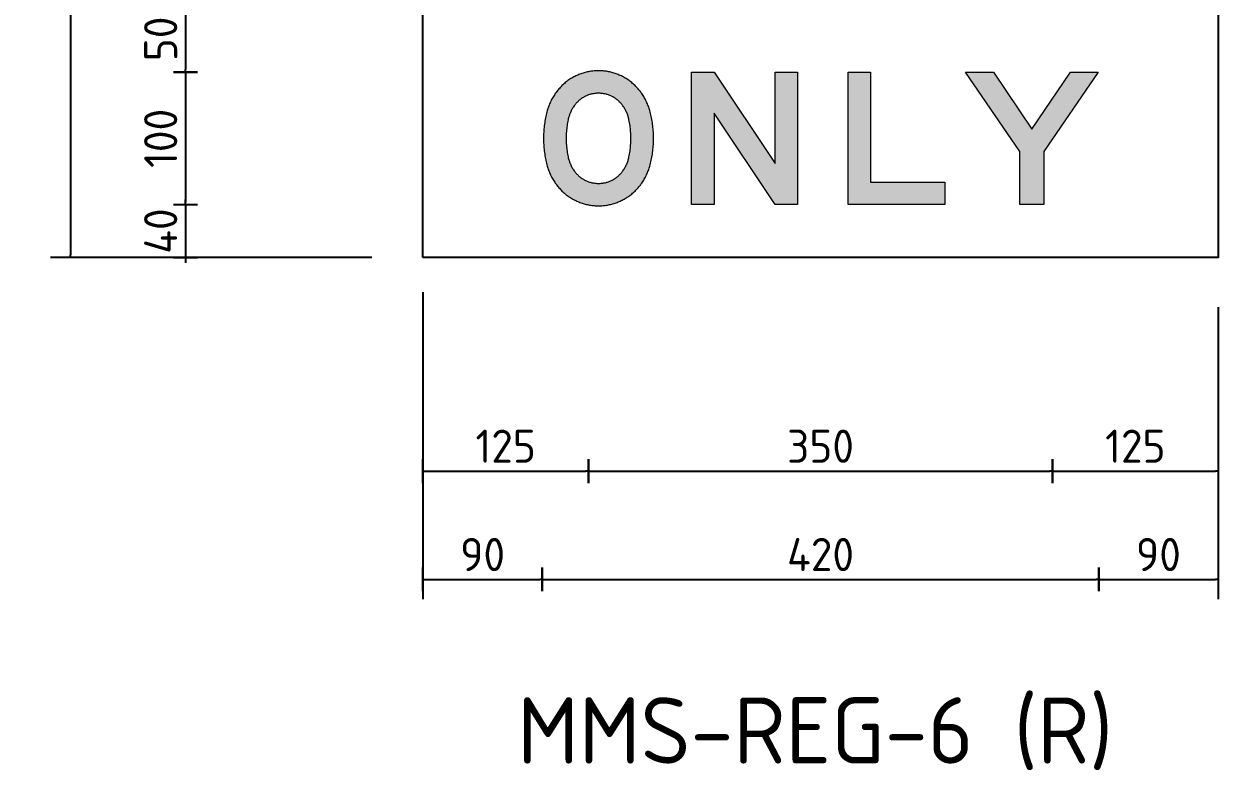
# Model space of a CAD drawing. Extents: x 0 to 420, y 0 to 297.
# Drawn here: x 204.7 to 294.8, y 155.5 to 211.7 of the extents above; entities that cross this region are included whole.
import ezdxf

# ---------------------------------------------------------------- set-up
doc = ezdxf.new("R2010")
doc.units = 0
doc.header["$LTSCALE"] = 0.3
doc.header["$MEASUREMENT"] = 0
doc.header["$PDMODE"] = 3
doc.layers.get('0').update_dxf_attribs({"linetype": 'CONTINUOUS'})
doc.layers.get('DEFPOINTS').update_dxf_attribs({"linetype": 'CONTINUOUS'})
for name, color, linetype in [('L25', 1, 'CONTINUOUS'), ('L50', 7, 'CONTINUOUS'), ('T25', 1, 'CONTINUOUS')]:
    doc.layers.add(name, color=color, linetype=linetype)
doc.styles.add('iso', font='iso3098b.shx')
doc.dimstyles.new('SIGNSDIM', dxfattribs={"dimtxt": 2.5, "dimasz": 0.2, "dimexe": 1.5, "dimexo": 2, "dimtad": 1, "dimdec": 4, "dimlfac": 10, "dimrnd": 1, "dimdsep": 46, "dimtxsty": 'iso', "dimblk": 'SGNDIM', "dimcen": 2.5, "dimse2": 1, "dimadec": 0, "dimazin": 0, "dimtfac": 1, "dimtdec": 4, "dimtix": 1, "dimtmove": 0, "dimatfit": 3, "dimldrblk": 'SGNDIM', "dimfxl": 1, "dimtolj": 1, "dimtzin": 0, "dimarcsym": 0})

# ---------------------------------------------------------------- blocks, each defined once
blk = doc.blocks.new('SGNDIM')
for p, q in [((0, 0), (-1, 0)), ((0, 4.5), (0, -4.5))]:
    blk.add_line(p, q)
blk = doc.blocks.new('*D36')
at = {"layer": 'DEFPOINTS', "color": 0}
for p in [(232.938632017595, 254.1262811572662), (208.201497156631, 194.1262811572662), (232.938632017595, 194.1262811572662)]:
    blk.add_point(p, dxfattribs=at)
at = {"layer": 'T25', "color": 0, "lineweight": -2}
for p, q in [((230.938632017595, 254.1262811572662), (206.701497156631, 254.1262811572662)), ((208.201497156631, 253.9262811572663), (208.201497156631, 194.3262811572662)), ((230.938632017595, 194.1262811572662), (206.701497156631, 194.1262811572662))]:
    blk.add_line(p, q, dxfattribs=at)
at = {"layer": 'T25', "color": 0, "lineweight": -2, "xscale": 0.2, "yscale": 0.2, "zscale": 0.2}
for p, rotation in [((208.201497156631, 254.1262811572662), 90), ((208.201497156631, 194.1262811572662), 270)]:
    blk.add_blockref('SGNDIM', p, dxfattribs=dict(at, rotation=rotation))
at = {"layer": 'T25', "color": 0, "insert": (206.3264971566309, 224.1262811572663), "char_height": 2.5, "attachment_point": 5, "rotation": 90, "style": 'iso'}
blk.add_mtext('\\A1;600', dxfattribs=at)
blk = doc.blocks.new('*D37')
at = {"layer": 'DEFPOINTS', "color": 0}
for p in [(247.2838099107649, 201.4625686127101), (234.7939171321673, 193.5039175464923), (247.2838099107649, 178.0223832293132)]:
    blk.add_point(p, dxfattribs=at)
at = {"layer": 'T25', "color": 0, "lineweight": -2}
for p, q in [((234.7939171321673, 191.5039175464923), (234.7939171321673, 176.5223832293132)), ((234.9939171321673, 178.0223832293132), (247.0838099107649, 178.0223832293132))]:
    blk.add_line(p, q, dxfattribs=at)
at = {"layer": 'T25', "color": 0, "lineweight": -2, "xscale": 0.2, "yscale": 0.2, "zscale": 0.2, "rotation": 180}
blk.add_blockref('SGNDIM', (234.7939171321673, 178.0223832293132), dxfattribs=at)
at = {"layer": 'T25', "color": 0, "lineweight": -2, "xscale": 0.2, "yscale": 0.2, "zscale": 0.2}
blk.add_blockref('SGNDIM', (247.2838099107649, 178.0223832293132), dxfattribs=at)
at = {"layer": 'T25', "color": 0, "insert": (241.0388635214661, 179.8973832293132), "char_height": 2.5, "attachment_point": 5, "style": 'iso'}
blk.add_mtext('\\A1;125', dxfattribs=at)
blk = doc.blocks.new('*D38')
at = {"layer": 'DEFPOINTS', "color": 0}
for p in [(282.3040243535698, 201.3815366358817), (294.7939171321674, 192.3924640361748), (294.7939171321674, 178.0223832293132)]:
    blk.add_point(p, dxfattribs=at)
at = {"layer": 'T25', "color": 0, "lineweight": -2}
for p, q in [((294.7939171321674, 190.3924640361748), (294.7939171321674, 176.5223832293132)), ((282.5040243535698, 178.0223832293132), (294.5939171321674, 178.0223832293132))]:
    blk.add_line(p, q, dxfattribs=at)
at = {"layer": 'T25', "color": 0, "lineweight": -2, "xscale": 0.2, "yscale": 0.2, "zscale": 0.2, "rotation": 180}
blk.add_blockref('SGNDIM', (282.3040243535698, 178.0223832293132), dxfattribs=at)
at = {"layer": 'T25', "color": 0, "lineweight": -2, "xscale": 0.2, "yscale": 0.2, "zscale": 0.2}
blk.add_blockref('SGNDIM', (294.7939171321674, 178.0223832293132), dxfattribs=at)
at = {"layer": 'T25', "color": 0, "insert": (288.5489707428686, 179.8973832293132), "char_height": 2.5, "attachment_point": 5, "style": 'iso'}
blk.add_mtext('\\A1;125', dxfattribs=at)
blk = doc.blocks.new('*D40')
at = {"layer": 'DEFPOINTS', "color": 0}
for p in [(224.0470574853849, 198.1119456134147), (216.882941177409, 194.1262811572662), (224.0470574853849, 194.1262811572662)]:
    blk.add_point(p, dxfattribs=at)
at = {"layer": 'T25', "color": 0, "lineweight": -2}
for p, q in [((216.882941177409, 198.3119456134147), (216.882941177409, 198.5119456134147)), ((216.882941177409, 198.1119456134147), (216.882941177409, 194.1262811572662)), ((222.0470574853849, 194.1262811572662), (215.382941177409, 194.1262811572662)), ((216.882941177409, 193.9262811572663), (216.882941177409, 193.7262811572662))]:
    blk.add_line(p, q, dxfattribs=at)
at = {"layer": 'T25', "color": 0, "lineweight": -2, "xscale": 0.2, "yscale": 0.2, "zscale": 0.2}
for p, rotation in [((216.882941177409, 198.1119456134147), 270), ((216.882941177409, 194.1262811572662), 90)]:
    blk.add_blockref('SGNDIM', p, dxfattribs=dict(at, rotation=rotation))
at = {"layer": 'T25', "color": 0, "insert": (215.007941177409, 196.1191133853405), "char_height": 2.5, "attachment_point": 5, "rotation": 90, "style": 'iso'}
blk.add_mtext('\\A1;40', dxfattribs=at)
blk = doc.blocks.new('*D42')
at = {"layer": 'DEFPOINTS', "color": 0}
for p in [(243.8037668409028, 195.8884151177892), (234.7939171321673, 182.0843361841211), (243.8037668409028, 169.8535556895479)]:
    blk.add_point(p, dxfattribs=at)
at = {"layer": 'T25', "color": 0, "lineweight": -2}
for p, q in [((234.7939171321673, 180.0843361841211), (234.7939171321673, 168.3535556895479)), ((234.9939171321673, 169.8535556895479), (243.6037668409028, 169.8535556895479))]:
    blk.add_line(p, q, dxfattribs=at)
at = {"layer": 'T25', "color": 0, "lineweight": -2, "xscale": 0.2, "yscale": 0.2, "zscale": 0.2, "rotation": 180}
blk.add_blockref('SGNDIM', (234.7939171321673, 169.8535556895479), dxfattribs=at)
at = {"layer": 'T25', "color": 0, "lineweight": -2, "xscale": 0.2, "yscale": 0.2, "zscale": 0.2}
blk.add_blockref('SGNDIM', (243.8037668409028, 169.8535556895479), dxfattribs=at)
at = {"layer": 'T25', "color": 0, "insert": (239.2988419865351, 171.7285556895479), "char_height": 2.5, "attachment_point": 5, "style": 'iso'}
blk.add_mtext('\\A1;90', dxfattribs=at)
blk = doc.blocks.new('*D43')
at = {"layer": 'DEFPOINTS', "color": 0}
for p in [(285.7840674234319, 196.0676725002574), (294.7939171321673, 185.6769033525966), (294.7939171321673, 169.8535556895479)]:
    blk.add_point(p, dxfattribs=at)
at = {"layer": 'T25', "color": 0, "lineweight": -2}
for p, q in [((294.7939171321673, 183.6769033525966), (294.7939171321673, 168.3535556895479)), ((285.9840674234319, 169.8535556895479), (294.5939171321673, 169.8535556895479))]:
    blk.add_line(p, q, dxfattribs=at)
at = {"layer": 'T25', "color": 0, "lineweight": -2, "xscale": 0.2, "yscale": 0.2, "zscale": 0.2, "rotation": 180}
blk.add_blockref('SGNDIM', (285.7840674234319, 169.8535556895479), dxfattribs=at)
at = {"layer": 'T25', "color": 0, "lineweight": -2, "xscale": 0.2, "yscale": 0.2, "zscale": 0.2}
blk.add_blockref('SGNDIM', (294.7939171321673, 169.8535556895479), dxfattribs=at)
at = {"layer": 'T25', "color": 0, "insert": (290.2889922777996, 171.7285556895479), "char_height": 2.5, "attachment_point": 5, "style": 'iso'}
blk.add_mtext('\\A1;90', dxfattribs=at)
blk = doc.blocks.new('*D45')
at = {"layer": 'DEFPOINTS', "color": 0}
for p in [(247.2838099107649, 179.6593249019581), (282.3040243535697, 179.6593249019581), (282.3040243535697, 178.0223832293132)]:
    blk.add_point(p, dxfattribs=at)
at = {"layer": 'T25', "color": 0, "lineweight": -2}
blk.add_line((247.4838099107649, 178.0223832293132), (282.1040243535697, 178.0223832293132), dxfattribs=at)
at = {"layer": 'T25', "color": 0, "lineweight": -2, "xscale": 0.2, "yscale": 0.2, "zscale": 0.2, "rotation": 180}
blk.add_blockref('SGNDIM', (247.2838099107649, 178.0223832293132), dxfattribs=at)
at = {"layer": 'T25', "color": 0, "lineweight": -2, "xscale": 0.2, "yscale": 0.2, "zscale": 0.2}
blk.add_blockref('SGNDIM', (282.3040243535697, 178.0223832293132), dxfattribs=at)
at = {"layer": 'T25', "color": 0, "insert": (264.7939171321673, 179.8973832293132), "char_height": 2.5, "attachment_point": 5, "style": 'iso'}
blk.add_mtext('\\A1;350', dxfattribs=at)
blk = doc.blocks.new('*D46')
at = {"layer": 'DEFPOINTS', "color": 0}
for p in [(243.8037668409028, 173.6000476085834), (285.7840674234319, 173.6000476085834), (285.7840674234319, 169.8535556895479)]:
    blk.add_point(p, dxfattribs=at)
at = {"layer": 'T25', "color": 0, "lineweight": -2}
blk.add_line((244.0037668409028, 169.8535556895479), (285.5840674234319, 169.8535556895479), dxfattribs=at)
at = {"layer": 'T25', "color": 0, "lineweight": -2, "xscale": 0.2, "yscale": 0.2, "zscale": 0.2, "rotation": 180}
blk.add_blockref('SGNDIM', (243.8037668409028, 169.8535556895479), dxfattribs=at)
at = {"layer": 'T25', "color": 0, "lineweight": -2, "xscale": 0.2, "yscale": 0.2, "zscale": 0.2}
blk.add_blockref('SGNDIM', (285.7840674234319, 169.8535556895479), dxfattribs=at)
at = {"layer": 'T25', "color": 0, "insert": (264.7939171321673, 171.7285556895479), "char_height": 2.5, "attachment_point": 5, "style": 'iso'}
blk.add_mtext('\\A1;420', dxfattribs=at)
blk = doc.blocks.new('*D34')
at = {"layer": 'DEFPOINTS', "color": 0}
for p in [(226.8338087067315, 208.1122725626684), (216.882941177409, 198.1119456134147), (226.8338087067315, 198.1119456134147)]:
    blk.add_point(p, dxfattribs=at)
at = {"layer": 'T25', "color": 0, "lineweight": -2}
blk.add_line((216.882941177409, 207.9122725626684), (216.882941177409, 198.3119456134147), dxfattribs=at)
at = {"layer": 'T25', "color": 0, "lineweight": -2, "xscale": 0.2, "yscale": 0.2, "zscale": 0.2}
for p, rotation in [((216.882941177409, 208.1122725626684), 90), ((216.882941177409, 198.1119456134147), 270)]:
    blk.add_blockref('SGNDIM', p, dxfattribs=dict(at, rotation=rotation))
at = {"layer": 'T25', "color": 0, "insert": (215.007941177409, 203.1121090880416), "char_height": 2.5, "attachment_point": 5, "rotation": 90, "style": 'iso'}
blk.add_mtext('\\A1;100', dxfattribs=at)
blk = doc.blocks.new('*D35')
at = {"layer": 'DEFPOINTS', "color": 0}
for p in [(221.8615872129456, 213.1156642743216), (216.882941177409, 208.1122725626684), (221.8615872129456, 208.1122725626684)]:
    blk.add_point(p, dxfattribs=at)
at = {"layer": 'T25', "color": 0, "lineweight": -2}
blk.add_line((216.882941177409, 212.9156642743216), (216.882941177409, 208.3122725626684), dxfattribs=at)
at = {"layer": 'T25', "color": 0, "lineweight": -2, "xscale": 0.2, "yscale": 0.2, "zscale": 0.2}
for p, rotation in [((216.882941177409, 213.1156642743216), 90), ((216.882941177409, 208.1122725626684), 270)]:
    blk.add_blockref('SGNDIM', p, dxfattribs=dict(at, rotation=rotation))
at = {"layer": 'T25', "color": 0, "insert": (215.007941177409, 210.6139684184951), "char_height": 2.5, "attachment_point": 5, "rotation": 90, "style": 'iso'}
blk.add_mtext('\\A1;50', dxfattribs=at)

msp = doc.modelspace()

# ---------------------------------------------------------------- hatches: boundary and pattern name
at = {"layer": 'L25'}
h = msp.add_hatch(color=256, dxfattribs=at)
h.paths.add_polyline_path([(249.8414789719071, 205.6166871685214), (249.8056189547381, 205.6659946921287), (249.7652764354229, 205.7153022157361), (249.7249339161078, 205.7601272371974), (249.6801088946465, 205.8094347608048), (249.6352838731852, 205.8542597822661), (249.590458851724, 205.8990848037273), (249.5456338302627, 205.9394273230425), (249.4963263066553, 205.9842523445037), (249.4470187830479, 206.0245948638189), (249.3977112594405, 206.0604548809879), (249.3484037358331, 206.100797400303), (249.2946137100796, 206.1366574174721), (249.2408236843261, 206.1680349324949), (249.1870336585726, 206.2038949496639), (249.1332436328191, 206.2352724646868), (249.0794536070655, 206.2621674775636), (249.0211810791659, 206.2935449925865), (248.9629085512663, 206.3204400054632), (248.9046360233666, 206.3428525161939), (248.846363495467, 206.3652650269245), (248.7880909675673, 206.3876775376552), (248.7298184396677, 206.4100900483858), (248.6670634096219, 206.4280200569703), (248.6087908817222, 206.4459500655548), (248.5460358516764, 206.4593975719932), (248.4832808216307, 206.4728450784316), (248.4205257915849, 206.4818100827238), (248.3577707615391, 206.4952575891622), (248.2950157314934, 206.4997400913083), (248.2322607014476, 206.5087050956006), (248.1695056714018, 206.5131875977467), (248.106750641356, 206.5131875977467), (248.0439956113103, 206.5131875977467), (247.9812405812645, 206.5131875977467), (247.9184855512187, 206.5131875977467), (247.8557305211729, 206.5087050956006), (247.7929754911272, 206.4997400913083), (247.7302204610814, 206.4952575891622), (247.6674654310356, 206.4818100827238), (247.6047104009899, 206.4728450784316), (247.5419553709441, 206.4593975719932), (247.4836828430444, 206.4459500655548), (247.4209278129987, 206.4280200569703), (247.362655285099, 206.4100900483858), (247.2999002550532, 206.3876775376552), (247.2416277271536, 206.3652650269245), (247.1833551992539, 206.3428525161939), (247.1250826713543, 206.3204400054632), (247.0668101434546, 206.2935449925865), (247.008537615555, 206.2621674775636), (246.9547475898015, 206.2352724646868), (246.900957564048, 206.2038949496639), (246.8471675382944, 206.1680349324949), (246.7933775125409, 206.1366574174721), (246.7395874867874, 206.100797400303), (246.69027996318, 206.0604548809879), (246.6409724395726, 206.0245948638189), (246.5916649159652, 205.9842523445037), (246.5423573923578, 205.9394273230425), (246.4975323708966, 205.8990848037273), (246.4527073494353, 205.8542597822661), (246.407882327974, 205.8094347608048), (246.3675398086589, 205.7601272371974), (246.3227147871976, 205.7153022157361), (246.2823722678825, 205.6659946921287), (246.2465122507135, 205.6166871685214), (246.2016872292522, 205.5584146406217), (246.1613447099371, 205.500142112722), (246.1210021906219, 205.4373870826763), (246.0851421734529, 205.3791145547766), (246.0492821562839, 205.3163595247309), (246.0134221391149, 205.2536044946851), (245.982044624092, 205.1908494646393), (245.9506671090691, 205.1236119324474), (245.9192895940462, 205.0608569024016), (245.8923945811694, 204.9936193702097), (245.8654995682927, 204.9263818380178), (245.8430870575621, 204.8591443058259), (245.8206745468314, 204.791906773634), (245.7982620361008, 204.7246692414421), (245.7803320275163, 204.6529492071041), (245.7624020189318, 204.5857116749122), (245.7444720103473, 204.5139916405742), (245.7220594996166, 204.4064115890671), (245.7041294910321, 204.294349035414), (245.6861994824476, 204.1822864817608), (245.6682694738631, 204.0702239281076), (245.6548219674247, 203.9581613744544), (245.6413744609864, 203.8460988208013), (245.6324094566941, 203.7340362671481), (245.6234444524018, 203.621973713495), (245.6144794481096, 203.5099111598418), (245.6099969459635, 203.3978486061886), (245.6055144438173, 203.2857860525355), (245.6010319416712, 203.1737234988823), (245.6010319416712, 203.057178443083), (245.6055144438173, 202.9451158894298), (245.6099969459635, 202.8330533357767), (245.6144794481096, 202.7209907821235), (245.6234444524018, 202.6089282284703), (245.6324094566941, 202.4968656748172), (245.6413744609864, 202.384803121164), (245.6548219674247, 202.2727405675108), (245.6682694738631, 202.1606780138576), (245.6861994824476, 202.0486154602045), (245.7041294910321, 201.9365529065513), (245.7220594996166, 201.8244903528982), (245.7444720103473, 201.7169103013911), (245.7624020189318, 201.6451902670531), (245.7803320275163, 201.5779527348612), (245.7982620361008, 201.5062327005232), (245.8206745468314, 201.4389951683312), (245.8430870575621, 201.3717576361394), (245.8654995682927, 201.3045201039475), (245.8923945811694, 201.2372825717555), (245.9192895940462, 201.1700450395637), (245.9506671090691, 201.1072900095179), (245.982044624092, 201.040052477326), (246.0134221391149, 200.9772974472802), (246.0492821562839, 200.9145424172344), (246.0851421734529, 200.8517873871887), (246.1210021906219, 200.793514859289), (246.1613447099371, 200.7307598292432), (246.2016872292522, 200.6724873013436), (246.2465122507135, 200.6142147734439), (246.2823722678825, 200.5649072498366), (246.3227147871976, 200.5155997262291), (246.3675398086589, 200.4707747047679), (246.407882327974, 200.4214671811605), (246.4527073494353, 200.3766421596992), (246.4975323708966, 200.331817138238), (246.5423573923578, 200.2914746189228), (246.5916649159652, 200.2466495974616), (246.6409724395726, 200.2063070781464), (246.69027996318, 200.1704470609774), (246.7395874867874, 200.1301045416623), (246.7933775125409, 200.0942445244932), (246.8471675382944, 200.0628670094704), (246.900957564048, 200.0270069923013), (246.9547475898015, 199.9956294772784), (247.008537615555, 199.9687344644017), (247.0668101434546, 199.9373569493788), (247.1250826713543, 199.910461936502), (247.1833551992539, 199.8880494257714), (247.2416277271536, 199.8656369150408), (247.2999002550532, 199.8432244043101), (247.362655285099, 199.8208118935795), (247.4209278129987, 199.802881884995), (247.4836828430444, 199.7849518764105), (247.5419553709441, 199.7715043699721), (247.6047104009899, 199.7580568635337), (247.6674654310356, 199.7490918592415), (247.7302204610814, 199.7356443528031), (247.7929754911272, 199.731161850657), (247.8557305211729, 199.7221968463647), (247.9184855512187, 199.7177143442186), (247.9812405812645, 199.7177143442186), (248.0439956113103, 199.7177143442186), (248.106750641356, 199.7177143442186), (248.1695056714018, 199.7177143442186), (248.2322607014476, 199.7221968463647), (248.2950157314934, 199.731161850657), (248.3577707615391, 199.7356443528031), (248.4205257915849, 199.7490918592415), (248.4832808216307, 199.7580568635337), (248.5460358516764, 199.7715043699721), (248.6087908817222, 199.7849518764105), (248.6670634096219, 199.802881884995), (248.7298184396677, 199.8208118935795), (248.7880909675673, 199.8432244043101), (248.846363495467, 199.8656369150408), (248.9046360233666, 199.8880494257714), (248.9629085512663, 199.910461936502), (249.0211810791659, 199.9373569493788), (249.0794536070655, 199.9687344644017), (249.1332436328191, 199.9956294772784), (249.1870336585726, 200.0270069923013), (249.2408236843261, 200.0628670094704), (249.2946137100796, 200.0942445244932), (249.3484037358331, 200.1301045416623), (249.3977112594405, 200.1704470609774), (249.4470187830479, 200.2063070781464), (249.4963263066553, 200.2466495974616), (249.5456338302627, 200.2914746189228), (249.590458851724, 200.331817138238), (249.6352838731852, 200.3766421596992), (249.6801088946465, 200.4214671811605), (249.7249339161078, 200.4707747047679), (249.7652764354229, 200.5155997262291), (249.8056189547381, 200.5649072498366), (249.8414789719071, 200.6142147734439), (249.8863039933684, 200.6724873013436), (249.9266465126835, 200.7307598292432), (249.9669890319986, 200.793514859289), (250.0028490491677, 200.8517873871887), (250.0387090663367, 200.9145424172344), (250.0745690835057, 200.9772974472802), (250.1059465985285, 201.040052477326), (250.1373241135514, 201.1072900095179), (250.1687016285743, 201.1700450395637), (250.1955966414511, 201.2372825717555), (250.2224916543279, 201.3045201039475), (250.2449041650585, 201.3717576361394), (250.2717991779352, 201.4389951683312), (250.2897291865198, 201.5062327005232), (250.3121416972504, 201.5779527348612), (250.3255892036888, 201.6451902670531), (250.3435192122733, 201.7169103013911), (250.3659317230039, 201.8244903528982), (250.3838617315884, 201.9365529065513), (250.4017917401729, 202.0486154602045), (250.4197217487574, 202.1606780138576), (250.4331692551958, 202.2727405675108), (250.4466167616342, 202.384803121164), (250.4600642680726, 202.4968656748172), (250.4690292723648, 202.6089282284703), (250.4735117745109, 202.7209907821235), (250.4824767788032, 202.8330533357767), (250.4824767788032, 202.9451158894298), (250.4869592809493, 203.057178443083), (250.4869592809493, 203.1737234988823), (250.4824767788032, 203.2857860525355), (250.4824767788032, 203.3978486061886), (250.4735117745109, 203.5099111598418), (250.4690292723648, 203.621973713495), (250.4600642680726, 203.7340362671481), (250.4466167616342, 203.8460988208013), (250.4331692551958, 203.9581613744544), (250.4197217487574, 204.0702239281076), (250.4017917401729, 204.1822864817608), (250.3838617315884, 204.294349035414), (250.3659317230039, 204.4064115890671), (250.3435192122733, 204.5139916405742), (250.3255892036888, 204.5857116749122), (250.3121416972504, 204.6529492071041), (250.2897291865198, 204.7246692414421), (250.2717991779352, 204.791906773634), (250.2449041650585, 204.8591443058259), (250.2224916543279, 204.9263818380178), (250.1955966414511, 204.9936193702097), (250.1687016285743, 205.0608569024016), (250.1373241135514, 205.1236119324474), (250.1059465985285, 205.1908494646393), (250.0745690835057, 205.2536044946851), (250.0387090663367, 205.3163595247309), (250.0028490491677, 205.3791145547766), (249.9669890319986, 205.4373870826763), (249.9266465126835, 205.500142112722), (249.8863039933684, 205.5584146406217)], flags=16)
h.paths.add_polyline_path([(251.1414045942838, 206.7149001943224), (251.0876145685303, 206.7821377265143), (251.0338245427768, 206.8448927565601), (250.9800345170233, 206.9076477866058), (250.9217619891236, 206.9704028166516), (250.863489461224, 207.0331578466974), (250.8007344311782, 207.0914303745971), (250.7424619032786, 207.1497029024967), (250.6797068732328, 207.2079754303963), (250.6124693410409, 207.2617654561498), (250.5497143109951, 207.3200379840495), (250.4824767788032, 207.3693455076569), (250.4152392466113, 207.4231355334104), (250.3480017144194, 207.4724430570178), (250.2762816800814, 207.5217505806252), (250.2090441478895, 207.5665756020865), (250.1373241135514, 207.6158831256939), (250.0611215770673, 207.656225645009), (249.9894015427292, 207.7010506664703), (249.9176815083912, 207.7413931857854), (249.8414789719071, 207.7817357051005), (249.7652764354229, 207.8175957222696), (249.6890738989388, 207.8534557394386), (249.6083888603085, 207.8893157566076), (249.5321863238243, 207.9206932716305), (249.4515012851941, 207.9520707866534), (249.3752987487099, 207.9834483016762), (249.2946137100796, 208.010343314553), (249.2139286714493, 208.0372383274298), (249.1332436328191, 208.0596508381604), (249.0525585941888, 208.082063348891), (248.9673910534124, 208.1044758596217), (248.8867060147821, 208.1224058682062), (248.8015384740057, 208.1403358767907), (248.7208534353754, 208.1582658853752), (248.635685894599, 208.1717133918136), (248.5505183538226, 208.1806783961058), (248.4653508130462, 208.1896434003981), (248.3846657744159, 208.1986084046903), (248.2994982336395, 208.2075734089826), (248.2143306928631, 208.2120559111287), (248.1291631520867, 208.2120559111287), (248.0439956113103, 208.2165384132749), (247.9588280705339, 208.2120559111287), (247.8736605297574, 208.2120559111287), (247.788492988981, 208.2075734089826), (247.7078079503507, 208.1986084046903), (247.6226404095744, 208.1896434003981), (247.5374728687979, 208.1806783961058), (247.4523053280215, 208.1717133918136), (247.3716202893913, 208.1582658853752), (247.2864527486149, 208.1403358767907), (247.2012852078385, 208.1224058682062), (247.1206001692082, 208.1044758596217), (247.0399151305779, 208.082063348891), (246.9547475898015, 208.0596508381604), (246.8740625511712, 208.0372383274298), (246.7933775125409, 208.010343314553), (246.7171749760568, 207.9834483016762), (246.6364899374265, 207.9520707866534), (246.5558048987962, 207.9206932716305), (246.4796023623121, 207.8893157566076), (246.3989173236818, 207.8534557394386), (246.3227147871976, 207.8175957222696), (246.2465122507135, 207.7817357051005), (246.1747922163754, 207.7413931857854), (246.0985896798913, 207.7010506664703), (246.0268696455532, 207.656225645009), (245.9551496112152, 207.6158831256939), (245.8834295768772, 207.5665756020865), (245.8117095425392, 207.5217505806252), (245.7399895082011, 207.4724430570178), (245.6727519760092, 207.4231355334104), (245.6055144438173, 207.3693455076569), (245.5382769116254, 207.3200379840495), (245.4755218815797, 207.2617654561498), (245.4127668515339, 207.2079754303963), (245.3500118214881, 207.1497029024967), (245.2872567914423, 207.0914303745971), (245.2289842635427, 207.0331578466974), (245.1662292334969, 206.9704028166516), (245.1124392077434, 206.9076477866058), (245.0541666798437, 206.8448927565601), (245.0003766540902, 206.7821377265143), (244.9465866283367, 206.7149001943224), (244.8927966025832, 206.6431801599844), (244.8390065768297, 206.5714601256464), (244.7852165510761, 206.4997400913083), (244.7359090274688, 206.4235375548242), (244.6866015038614, 206.34733501834), (244.637293980254, 206.2711324818559), (244.5924689587927, 206.1949299453717), (244.5476439373314, 206.1142449067414), (244.5073014180163, 206.0380423702572), (244.4669588987011, 205.957357331627), (244.426616379386, 205.8766722929967), (244.3862738600709, 205.7915047522203), (244.3504138429018, 205.71081971359), (244.319036327879, 205.6256521728136), (244.28317631071, 205.5449671341833), (244.2517987956871, 205.4597995934069), (244.2249037828103, 205.3746320526305), (244.1980087699336, 205.2894645118541), (244.1711137570568, 205.2042969710777), (244.1487012463261, 205.1146469281552), (244.1173237313033, 204.9981018723558), (244.0904287184265, 204.8860393187027), (244.0680162076959, 204.7694942629034), (244.0411211948191, 204.6529492071041), (244.0231911862346, 204.5364041513048), (244.000778675504, 204.4153765933594), (243.9828486669195, 204.2988315375601), (243.964918658335, 204.1822864817608), (243.9514711518966, 204.0657414259615), (243.9380236454582, 203.9447138680161), (243.9245761390198, 203.8281688122168), (243.9156111347276, 203.7071412542714), (243.9111286325814, 203.5905961984721), (243.9021636282892, 203.4740511426728), (243.8976811261431, 203.3530235847274), (243.8976811261431, 203.2364785289281), (243.8931986239969, 203.1154509709826), (243.8976811261431, 202.9944234130372), (243.8976811261431, 202.8778783572379), (243.9021636282892, 202.7568507992925), (243.9111286325814, 202.6403057434932), (243.9156111347276, 202.5237606876939), (243.9245761390198, 202.4027331297485), (243.9380236454582, 202.2861880739492), (243.9514711518966, 202.1651605160038), (243.964918658335, 202.0486154602045), (243.9828486669195, 201.9320704044052), (244.000778675504, 201.8155253486059), (244.0231911862346, 201.6944977906605), (244.0411211948191, 201.5779527348612), (244.0680162076959, 201.4614076790619), (244.0904287184265, 201.3448626232626), (244.1173237313033, 201.2328000696094), (244.1487012463261, 201.1162550138101), (244.1711137570568, 201.0266049708876), (244.1980087699336, 200.9414374301112), (244.2249037828103, 200.8562698893348), (244.2517987956871, 200.7711023485584), (244.28317631071, 200.685934807782), (244.319036327879, 200.6052497691517), (244.3504138429018, 200.5200822283753), (244.3862738600709, 200.439397189745), (244.426616379386, 200.3542296489686), (244.4669588987011, 200.2735446103383), (244.5073014180163, 200.192859571708), (244.5476439373314, 200.1166570352239), (244.5924689587927, 200.0359719965936), (244.637293980254, 199.9597694601094), (244.6866015038614, 199.8835669236253), (244.7359090274688, 199.8073643871411), (244.7852165510761, 199.731161850657), (244.8390065768297, 199.6594418163189), (244.8927966025832, 199.5877217819809), (244.9465866283367, 199.5160017476429), (245.0003766540902, 199.448764215451), (245.0541666798437, 199.3860091854052), (245.1124392077434, 199.3232541553595), (245.170711735643, 199.2604991253137), (245.2289842635427, 199.1977440952679), (245.2872567914423, 199.1394715673682), (245.3500118214881, 199.0811990394686), (245.4127668515339, 199.0274090137151), (245.4755218815797, 198.9691364858154), (245.5427594137716, 198.9153464600619), (245.6099969459635, 198.8615564343084), (245.6772344781554, 198.812248910701), (245.7444720103473, 198.7629413870936), (245.8117095425392, 198.7136338634862), (245.8834295768772, 198.6688088420249), (245.9551496112152, 198.6195013184175), (246.0268696455532, 198.5791587991024), (246.1030721820374, 198.5343337776411), (246.1747922163754, 198.493991258326), (246.2509947528596, 198.4536487390109), (246.3271972893437, 198.4177887218418), (246.4033998258279, 198.3819287046728), (246.4796023623121, 198.3460686875038), (246.5602874009423, 198.3146911724809), (246.6364899374265, 198.2833136574581), (246.7171749760568, 198.2564186445813), (246.797860014687, 198.2295236317045), (246.8785450533173, 198.2026286188278), (246.9592300919476, 198.1802161080971), (247.0399151305779, 198.1578035973665), (247.1206001692082, 198.1353910866359), (247.2057677099846, 198.1174610780513), (247.2864527486149, 198.0995310694668), (247.3716202893913, 198.0860835630285), (247.4523053280215, 198.0726360565901), (247.5374728687979, 198.0591885501517), (247.6226404095744, 198.0502235458595), (247.7078079503507, 198.0412585415672), (247.7929754911272, 198.0367760394211), (247.8736605297574, 198.0322935372749), (247.9588280705339, 198.0278110351288), (248.0439956113103, 198.0278110351288), (248.1291631520867, 198.0278110351288), (248.2143306928631, 198.0322935372749), (248.2994982336395, 198.0367760394211), (248.3846657744159, 198.0412585415672), (248.4653508130462, 198.0502235458595), (248.5505183538226, 198.0591885501517), (248.635685894599, 198.0726360565901), (248.7163709332293, 198.0860835630285), (248.8015384740057, 198.0995310694668), (248.882223512636, 198.1174610780513), (248.9673910534124, 198.1353910866359), (249.0480760920427, 198.1578035973665), (249.1287611306729, 198.1802161080971), (249.2139286714493, 198.2026286188278), (249.2946137100796, 198.2295236317045), (249.3708162465638, 198.2564186445813), (249.4515012851941, 198.2833136574581), (249.5321863238243, 198.3146911724809), (249.6083888603085, 198.3460686875038), (249.6845913967927, 198.3819287046728), (249.7607939332768, 198.4177887218418), (249.8369964697609, 198.4536487390109), (249.9131990062451, 198.493991258326), (249.9894015427292, 198.5343337776411), (250.0611215770673, 198.5791587991024), (250.1328416114053, 198.6195013184175), (250.2045616457434, 198.6688088420249), (250.2762816800814, 198.7136338634862), (250.3435192122733, 198.7629413870936), (250.4152392466113, 198.812248910701), (250.4824767788032, 198.8615564343084), (250.545231808849, 198.9153464600619), (250.6124693410409, 198.9691364858154), (250.6752243710866, 199.0274090137151), (250.7379794011324, 199.0811990394686), (250.8007344311782, 199.1394715673682), (250.8590069590778, 199.1977440952679), (250.9217619891236, 199.2604991253137), (250.9755520148771, 199.3232541553595), (251.0338245427768, 199.3860091854052), (251.0876145685303, 199.448764215451), (251.1414045942838, 199.5160017476429), (251.1996771221835, 199.5877217819809), (251.2489846457909, 199.6594418163189), (251.3027746715444, 199.731161850657), (251.3520821951518, 199.8073643871411), (251.4013897187592, 199.8835669236253), (251.4506972423666, 199.9597694601094), (251.4955222638278, 200.0359719965936), (251.5403472852891, 200.1166570352239), (251.5851723067504, 200.192859571708), (251.6255148260655, 200.2735446103383), (251.6613748432345, 200.3542296489686), (251.7017173625497, 200.439397189745), (251.7375773797187, 200.5200822283753), (251.7734373968877, 200.6052497691517), (251.8048149119106, 200.685934807782), (251.8361924269335, 200.7711023485584), (251.8630874398102, 200.8562698893348), (251.8944649548331, 200.9414374301112), (251.9168774655637, 201.0266049708876), (251.9437724784405, 201.1162550138101), (251.9706674913173, 201.2328000696094), (251.997562504194, 201.3448626232626), (252.0244575170708, 201.4614076790619), (252.0468700278014, 201.5779527348612), (252.069282538532, 201.6944977906605), (252.0872125471166, 201.8155253486059), (252.1051425557011, 201.9320704044052), (252.1230725642856, 202.0486154602045), (252.136520070724, 202.1651605160038), (252.1499675771623, 202.2861880739492), (252.1634150836007, 202.4027331297485), (252.172380087893, 202.5237606876939), (252.1813450921852, 202.6403057434932), (252.1858275943313, 202.7568507992925), (252.1903100964775, 202.8778783572379), (252.1947925986236, 202.9944234130372), (252.1947925986236, 203.1154509709826), (252.1947925986236, 203.2364785289281), (252.1903100964775, 203.3530235847274), (252.1858275943313, 203.4740511426728), (252.1813450921852, 203.5905961984721), (252.172380087893, 203.7071412542714), (252.1634150836007, 203.8281688122168), (252.1499675771623, 203.9447138680161), (252.136520070724, 204.0657414259615), (252.1230725642856, 204.1822864817608), (252.1051425557011, 204.2988315375601), (252.0872125471166, 204.4153765933594), (252.069282538532, 204.5364041513048), (252.0468700278014, 204.6529492071041), (252.0244575170708, 204.7694942629034), (251.997562504194, 204.8860393187027), (251.9706674913173, 204.9981018723558), (251.9437724784405, 205.1146469281552), (251.9168774655637, 205.2042969710777), (251.8944649548331, 205.2894645118541), (251.8630874398102, 205.3746320526305), (251.8361924269335, 205.4597995934069), (251.8048149119106, 205.5449671341833), (251.7734373968877, 205.6256521728136), (251.7375773797187, 205.71081971359), (251.7017173625497, 205.7915047522203), (251.6613748432345, 205.8766722929967), (251.6255148260655, 205.957357331627), (251.5851723067504, 206.0380423702572), (251.5403472852891, 206.1142449067414), (251.4955222638278, 206.1949299453717), (251.4506972423666, 206.2711324818559), (251.4013897187592, 206.34733501834), (251.3520821951518, 206.4235375548242), (251.3027746715444, 206.4997400913083), (251.2489846457909, 206.5714601256464), (251.1996771221835, 206.6431801599844)])
h.paths.add_polyline_path([(255.0680764742908, 208.1134408639139), (256.7669447876729, 208.1134408639139), (261.3659919895989, 201.2148700610249), (261.3659919895989, 208.1134408639139), (263.0648603029809, 208.1134408639139), (263.0648603029809, 198.1174610780513), (261.3659919895989, 198.1174610780513), (256.7669447876729, 205.0160318809404), (256.7669447876729, 198.1174610780513), (255.0680764742908, 198.1174610780513)])
h.paths.add_polyline_path([(266.8705046250425, 208.1134408639139), (268.5693729384245, 208.1134408639139), (268.5693729384245, 199.8163293914334), (274.1680181189367, 199.8163293914334), (274.1680181189367, 198.1174610780513), (266.8705046250425, 198.1174610780513)])
h.paths.add_polyline_path([(275.7458588743734, 208.1134408639139), (277.8481523809068, 208.1134408639139), (280.7438487673047, 203.8147213057784), (283.6440276558486, 208.1134408639139), (285.7418386602359, 208.1134408639139), (281.6448316986761, 202.1158529923964), (281.6448316986761, 198.1174610780513), (279.8428658359331, 198.1174610780513), (279.8428658359331, 202.1158529923964)])

# ---------------------------------------------------------------- linework, layer by layer
msp.add_lwpolyline([(234.7939171321673, 194.1262811572662), (234.7939171321673, 254.1262811572662), (294.7939171321673, 254.1262811572662), (294.7939171321673, 194.1262811572662), (234.7939171321673, 194.1262811572662)], close=True, dxfattribs=at)
at = {"layer": 'L25', "lineweight": 0}
for points in [[(251.1414045942838, 206.7149001943224), (251.0876145685303, 206.7821377265143), (251.0338245427768, 206.8448927565601), (250.9800345170233, 206.9076477866058), (250.9217619891236, 206.9704028166516), (250.863489461224, 207.0331578466974), (250.8007344311782, 207.0914303745971), (250.7424619032786, 207.1497029024967), (250.6797068732328, 207.2079754303963), (250.6124693410409, 207.2617654561498), (250.5497143109951, 207.3200379840495), (250.4824767788032, 207.3693455076569), (250.4152392466113, 207.4231355334104), (250.3480017144194, 207.4724430570178), (250.2762816800814, 207.5217505806252), (250.2090441478895, 207.5665756020865), (250.1373241135514, 207.6158831256939), (250.0611215770673, 207.656225645009), (249.9894015427292, 207.7010506664703), (249.9176815083912, 207.7413931857854), (249.8414789719071, 207.7817357051005), (249.7652764354229, 207.8175957222696), (249.6890738989388, 207.8534557394386), (249.6083888603085, 207.8893157566076), (249.5321863238243, 207.9206932716305), (249.4515012851941, 207.9520707866534), (249.3752987487099, 207.9834483016762), (249.2946137100796, 208.010343314553), (249.2139286714493, 208.0372383274298), (249.1332436328191, 208.0596508381604), (249.0525585941888, 208.082063348891), (248.9673910534124, 208.1044758596217), (248.8867060147821, 208.1224058682062), (248.8015384740057, 208.1403358767907), (248.7208534353754, 208.1582658853752), (248.635685894599, 208.1717133918136), (248.5505183538226, 208.1806783961058), (248.4653508130462, 208.1896434003981), (248.3846657744159, 208.1986084046903), (248.2994982336395, 208.2075734089826), (248.2143306928631, 208.2120559111287), (248.1291631520867, 208.2120559111287), (248.0439956113103, 208.2165384132749), (247.9588280705339, 208.2120559111287), (247.8736605297574, 208.2120559111287), (247.788492988981, 208.2075734089826), (247.7078079503507, 208.1986084046903), (247.6226404095744, 208.1896434003981), (247.5374728687979, 208.1806783961058), (247.4523053280215, 208.1717133918136), (247.3716202893913, 208.1582658853752), (247.2864527486149, 208.1403358767907), (247.2012852078385, 208.1224058682062), (247.1206001692082, 208.1044758596217), (247.0399151305779, 208.082063348891), (246.9547475898015, 208.0596508381604), (246.8740625511712, 208.0372383274298), (246.7933775125409, 208.010343314553), (246.7171749760568, 207.9834483016762), (246.6364899374265, 207.9520707866534), (246.5558048987962, 207.9206932716305), (246.4796023623121, 207.8893157566076), (246.3989173236818, 207.8534557394386), (246.3227147871976, 207.8175957222696), (246.2465122507135, 207.7817357051005), (246.1747922163754, 207.7413931857854), (246.0985896798913, 207.7010506664703), (246.0268696455532, 207.656225645009), (245.9551496112152, 207.6158831256939), (245.8834295768772, 207.5665756020865), (245.8117095425392, 207.5217505806252), (245.7399895082011, 207.4724430570178), (245.6727519760092, 207.4231355334104), (245.6055144438173, 207.3693455076569), (245.5382769116254, 207.3200379840495), (245.4755218815797, 207.2617654561498), (245.4127668515339, 207.2079754303963), (245.3500118214881, 207.1497029024967), (245.2872567914423, 207.0914303745971), (245.2289842635427, 207.0331578466974), (245.1662292334969, 206.9704028166516), (245.1124392077434, 206.9076477866058), (245.0541666798437, 206.8448927565601), (245.0003766540902, 206.7821377265143), (244.9465866283367, 206.7149001943224), (244.8927966025832, 206.6431801599844), (244.8390065768297, 206.5714601256464), (244.7852165510761, 206.4997400913083), (244.7359090274688, 206.4235375548242), (244.6866015038614, 206.34733501834), (244.637293980254, 206.2711324818559), (244.5924689587927, 206.1949299453717), (244.5476439373314, 206.1142449067414), (244.5073014180163, 206.0380423702572), (244.4669588987011, 205.957357331627), (244.426616379386, 205.8766722929967), (244.3862738600709, 205.7915047522203), (244.3504138429018, 205.71081971359), (244.319036327879, 205.6256521728136), (244.28317631071, 205.5449671341833), (244.2517987956871, 205.4597995934069), (244.2249037828103, 205.3746320526305), (244.1980087699336, 205.2894645118541), (244.1711137570568, 205.2042969710777), (244.1487012463261, 205.1146469281552), (244.1173237313033, 204.9981018723558), (244.0904287184265, 204.8860393187027), (244.0680162076959, 204.7694942629034), (244.0411211948191, 204.6529492071041), (244.0231911862346, 204.5364041513048), (244.000778675504, 204.4153765933594), (243.9828486669195, 204.2988315375601), (243.964918658335, 204.1822864817608), (243.9514711518966, 204.0657414259615), (243.9380236454582, 203.9447138680161), (243.9245761390198, 203.8281688122168), (243.9156111347276, 203.7071412542714), (243.9111286325814, 203.5905961984721), (243.9021636282892, 203.4740511426728), (243.8976811261431, 203.3530235847274), (243.8976811261431, 203.2364785289281), (243.8931986239969, 203.1154509709826), (243.8976811261431, 202.9944234130372), (243.8976811261431, 202.8778783572379), (243.9021636282892, 202.7568507992925), (243.9111286325814, 202.6403057434932), (243.9156111347276, 202.5237606876939), (243.9245761390198, 202.4027331297485), (243.9380236454582, 202.2861880739492), (243.9514711518966, 202.1651605160038), (243.964918658335, 202.0486154602045), (243.9828486669195, 201.9320704044052), (244.000778675504, 201.8155253486059), (244.0231911862346, 201.6944977906605), (244.0411211948191, 201.5779527348612), (244.0680162076959, 201.4614076790619), (244.0904287184265, 201.3448626232626), (244.1173237313033, 201.2328000696094), (244.1487012463261, 201.1162550138101), (244.1711137570568, 201.0266049708876), (244.1980087699336, 200.9414374301112), (244.2249037828103, 200.8562698893348), (244.2517987956871, 200.7711023485584), (244.28317631071, 200.685934807782), (244.319036327879, 200.6052497691517), (244.3504138429018, 200.5200822283753), (244.3862738600709, 200.439397189745), (244.426616379386, 200.3542296489686), (244.4669588987011, 200.2735446103383), (244.5073014180163, 200.192859571708), (244.5476439373314, 200.1166570352239), (244.5924689587927, 200.0359719965936), (244.637293980254, 199.9597694601094), (244.6866015038614, 199.8835669236253), (244.7359090274688, 199.8073643871411), (244.7852165510761, 199.731161850657), (244.8390065768297, 199.6594418163189), (244.8927966025832, 199.5877217819809), (244.9465866283367, 199.5160017476429), (245.0003766540902, 199.448764215451), (245.0541666798437, 199.3860091854052), (245.1124392077434, 199.3232541553595), (245.170711735643, 199.2604991253137), (245.2289842635427, 199.1977440952679), (245.2872567914423, 199.1394715673682), (245.3500118214881, 199.0811990394686), (245.4127668515339, 199.0274090137151), (245.4755218815797, 198.9691364858154), (245.5427594137716, 198.9153464600619), (245.6099969459635, 198.8615564343084), (245.6772344781554, 198.812248910701), (245.7444720103473, 198.7629413870936), (245.8117095425392, 198.7136338634862), (245.8834295768772, 198.6688088420249), (245.9551496112152, 198.6195013184175), (246.0268696455532, 198.5791587991024), (246.1030721820374, 198.5343337776411), (246.1747922163754, 198.493991258326), (246.2509947528596, 198.4536487390109), (246.3271972893437, 198.4177887218418), (246.4033998258279, 198.3819287046728), (246.4796023623121, 198.3460686875038), (246.5602874009423, 198.3146911724809), (246.6364899374265, 198.2833136574581), (246.7171749760568, 198.2564186445813), (246.797860014687, 198.2295236317045), (246.8785450533173, 198.2026286188278), (246.9592300919476, 198.1802161080971), (247.0399151305779, 198.1578035973665), (247.1206001692082, 198.1353910866359), (247.2057677099846, 198.1174610780513), (247.2864527486149, 198.0995310694668), (247.3716202893913, 198.0860835630285), (247.4523053280215, 198.0726360565901), (247.5374728687979, 198.0591885501517), (247.6226404095744, 198.0502235458595), (247.7078079503507, 198.0412585415672), (247.7929754911272, 198.0367760394211), (247.8736605297574, 198.0322935372749), (247.9588280705339, 198.0278110351288), (248.0439956113103, 198.0278110351288), (248.1291631520867, 198.0278110351288), (248.2143306928631, 198.0322935372749), (248.2994982336395, 198.0367760394211), (248.3846657744159, 198.0412585415672), (248.4653508130462, 198.0502235458595), (248.5505183538226, 198.0591885501517), (248.635685894599, 198.0726360565901), (248.7163709332293, 198.0860835630285), (248.8015384740057, 198.0995310694668), (248.882223512636, 198.1174610780513), (248.9673910534124, 198.1353910866359), (249.0480760920427, 198.1578035973665), (249.1287611306729, 198.1802161080971), (249.2139286714493, 198.2026286188278), (249.2946137100796, 198.2295236317045), (249.3708162465638, 198.2564186445813), (249.4515012851941, 198.2833136574581), (249.5321863238243, 198.3146911724809), (249.6083888603085, 198.3460686875038), (249.6845913967927, 198.3819287046728), (249.7607939332768, 198.4177887218418), (249.8369964697609, 198.4536487390109), (249.9131990062451, 198.493991258326), (249.9894015427292, 198.5343337776411), (250.0611215770673, 198.5791587991024), (250.1328416114053, 198.6195013184175), (250.2045616457434, 198.6688088420249), (250.2762816800814, 198.7136338634862), (250.3435192122733, 198.7629413870936), (250.4152392466113, 198.812248910701), (250.4824767788032, 198.8615564343084), (250.545231808849, 198.9153464600619), (250.6124693410409, 198.9691364858154), (250.6752243710866, 199.0274090137151), (250.7379794011324, 199.0811990394686), (250.8007344311782, 199.1394715673682), (250.8590069590778, 199.1977440952679), (250.9217619891236, 199.2604991253137), (250.9755520148771, 199.3232541553595), (251.0338245427768, 199.3860091854052), (251.0876145685303, 199.448764215451), (251.1414045942838, 199.5160017476429), (251.1996771221835, 199.5877217819809), (251.2489846457909, 199.6594418163189), (251.3027746715444, 199.731161850657), (251.3520821951518, 199.8073643871411), (251.4013897187592, 199.8835669236253), (251.4506972423666, 199.9597694601094), (251.4955222638278, 200.0359719965936), (251.5403472852891, 200.1166570352239), (251.5851723067504, 200.192859571708), (251.6255148260655, 200.2735446103383), (251.6613748432345, 200.3542296489686), (251.7017173625497, 200.439397189745), (251.7375773797187, 200.5200822283753), (251.7734373968877, 200.6052497691517), (251.8048149119106, 200.685934807782), (251.8361924269335, 200.7711023485584), (251.8630874398102, 200.8562698893348), (251.8944649548331, 200.9414374301112), (251.9168774655637, 201.0266049708876), (251.9437724784405, 201.1162550138101), (251.9706674913173, 201.2328000696094), (251.997562504194, 201.3448626232626), (252.0244575170708, 201.4614076790619), (252.0468700278014, 201.5779527348612), (252.069282538532, 201.6944977906605), (252.0872125471166, 201.8155253486059), (252.1051425557011, 201.9320704044052), (252.1230725642856, 202.0486154602045), (252.136520070724, 202.1651605160038), (252.1499675771623, 202.2861880739492), (252.1634150836007, 202.4027331297485), (252.172380087893, 202.5237606876939), (252.1813450921852, 202.6403057434932), (252.1858275943313, 202.7568507992925), (252.1903100964775, 202.8778783572379), (252.1947925986236, 202.9944234130372), (252.1947925986236, 203.1154509709826), (252.1947925986236, 203.2364785289281), (252.1903100964775, 203.3530235847274), (252.1858275943313, 203.4740511426728), (252.1813450921852, 203.5905961984721), (252.172380087893, 203.7071412542714), (252.1634150836007, 203.8281688122168), (252.1499675771623, 203.9447138680161), (252.136520070724, 204.0657414259615), (252.1230725642856, 204.1822864817608), (252.1051425557011, 204.2988315375601), (252.0872125471166, 204.4153765933594), (252.069282538532, 204.5364041513048), (252.0468700278014, 204.6529492071041), (252.0244575170708, 204.7694942629034), (251.997562504194, 204.8860393187027), (251.9706674913173, 204.9981018723558), (251.9437724784405, 205.1146469281552), (251.9168774655637, 205.2042969710777), (251.8944649548331, 205.2894645118541), (251.8630874398102, 205.3746320526305), (251.8361924269335, 205.4597995934069), (251.8048149119106, 205.5449671341833), (251.7734373968877, 205.6256521728136), (251.7375773797187, 205.71081971359), (251.7017173625497, 205.7915047522203), (251.6613748432345, 205.8766722929967), (251.6255148260655, 205.957357331627), (251.5851723067504, 206.0380423702572), (251.5403472852891, 206.1142449067414), (251.4955222638278, 206.1949299453717), (251.4506972423666, 206.2711324818559), (251.4013897187592, 206.34733501834), (251.3520821951518, 206.4235375548242), (251.3027746715444, 206.4997400913083), (251.2489846457909, 206.5714601256464), (251.1996771221835, 206.6431801599844)], [(255.0680764742908, 208.1134408639139), (256.7669447876729, 208.1134408639139), (261.3659919895989, 201.2148700610249), (261.3659919895989, 208.1134408639139), (263.0648603029809, 208.1134408639139), (263.0648603029809, 198.1174610780513), (261.3659919895989, 198.1174610780513), (256.7669447876729, 205.0160318809404), (256.7669447876729, 198.1174610780513), (255.0680764742908, 198.1174610780513), (255.0680764742908, 208.1134408639139)], [(266.8705046250425, 208.1134408639139), (268.5693729384245, 208.1134408639139), (268.5693729384245, 199.8163293914334), (274.1680181189367, 199.8163293914334), (274.1680181189367, 198.1174610780513), (266.8705046250425, 198.1174610780513), (266.8705046250425, 208.1134408639139)], [(275.7458588743734, 208.1134408639139), (277.8481523809068, 208.1134408639139), (280.7438487673047, 203.8147213057784), (283.6440276558486, 208.1134408639139), (285.7418386602359, 208.1134408639139), (281.6448316986761, 202.1158529923964), (281.6448316986761, 198.1174610780513), (279.8428658359331, 198.1174610780513), (279.8428658359331, 202.1158529923964), (275.7458588743734, 208.1134408639139)], [(249.8414789719071, 205.6166871685214), (249.8056189547381, 205.6659946921287), (249.7652764354229, 205.7153022157361), (249.7249339161078, 205.7601272371974), (249.6801088946465, 205.8094347608048), (249.6352838731852, 205.8542597822661), (249.590458851724, 205.8990848037273), (249.5456338302627, 205.9394273230425), (249.4963263066553, 205.9842523445037), (249.4470187830479, 206.0245948638189), (249.3977112594405, 206.0604548809879), (249.3484037358331, 206.100797400303), (249.2946137100796, 206.1366574174721), (249.2408236843261, 206.1680349324949), (249.1870336585726, 206.2038949496639), (249.1332436328191, 206.2352724646868), (249.0794536070655, 206.2621674775636), (249.0211810791659, 206.2935449925865), (248.9629085512663, 206.3204400054632), (248.9046360233666, 206.3428525161939), (248.846363495467, 206.3652650269245), (248.7880909675673, 206.3876775376552), (248.7298184396677, 206.4100900483858), (248.6670634096219, 206.4280200569703), (248.6087908817222, 206.4459500655548), (248.5460358516764, 206.4593975719932), (248.4832808216307, 206.4728450784316), (248.4205257915849, 206.4818100827238), (248.3577707615391, 206.4952575891622), (248.2950157314934, 206.4997400913083), (248.2322607014476, 206.5087050956006), (248.1695056714018, 206.5131875977467), (248.106750641356, 206.5131875977467), (248.0439956113103, 206.5131875977467), (247.9812405812645, 206.5131875977467), (247.9184855512187, 206.5131875977467), (247.8557305211729, 206.5087050956006), (247.7929754911272, 206.4997400913083), (247.7302204610814, 206.4952575891622), (247.6674654310356, 206.4818100827238), (247.6047104009899, 206.4728450784316), (247.5419553709441, 206.4593975719932), (247.4836828430444, 206.4459500655548), (247.4209278129987, 206.4280200569703), (247.362655285099, 206.4100900483858), (247.2999002550532, 206.3876775376552), (247.2416277271536, 206.3652650269245), (247.1833551992539, 206.3428525161939), (247.1250826713543, 206.3204400054632), (247.0668101434546, 206.2935449925865), (247.008537615555, 206.2621674775636), (246.9547475898015, 206.2352724646868), (246.900957564048, 206.2038949496639), (246.8471675382944, 206.1680349324949), (246.7933775125409, 206.1366574174721), (246.7395874867874, 206.100797400303), (246.69027996318, 206.0604548809879), (246.6409724395726, 206.0245948638189), (246.5916649159652, 205.9842523445037), (246.5423573923578, 205.9394273230425), (246.4975323708966, 205.8990848037273), (246.4527073494353, 205.8542597822661), (246.407882327974, 205.8094347608048), (246.3675398086589, 205.7601272371974), (246.3227147871976, 205.7153022157361), (246.2823722678825, 205.6659946921287), (246.2465122507135, 205.6166871685214), (246.2016872292522, 205.5584146406217), (246.1613447099371, 205.500142112722), (246.1210021906219, 205.4373870826763), (246.0851421734529, 205.3791145547766), (246.0492821562839, 205.3163595247309), (246.0134221391149, 205.2536044946851), (245.982044624092, 205.1908494646393), (245.9506671090691, 205.1236119324474), (245.9192895940462, 205.0608569024016), (245.8923945811694, 204.9936193702097), (245.8654995682927, 204.9263818380178), (245.8430870575621, 204.8591443058259), (245.8206745468314, 204.791906773634), (245.7982620361008, 204.7246692414421), (245.7803320275163, 204.6529492071041), (245.7624020189318, 204.5857116749122), (245.7444720103473, 204.5139916405742), (245.7220594996166, 204.4064115890671), (245.7041294910321, 204.294349035414), (245.6861994824476, 204.1822864817608), (245.6682694738631, 204.0702239281076), (245.6548219674247, 203.9581613744544), (245.6413744609864, 203.8460988208013), (245.6324094566941, 203.7340362671481), (245.6234444524018, 203.621973713495), (245.6144794481096, 203.5099111598418), (245.6099969459635, 203.3978486061886), (245.6055144438173, 203.2857860525355), (245.6010319416712, 203.1737234988823), (245.6010319416712, 203.057178443083), (245.6055144438173, 202.9451158894298), (245.6099969459635, 202.8330533357767), (245.6144794481096, 202.7209907821235), (245.6234444524018, 202.6089282284703), (245.6324094566941, 202.4968656748172), (245.6413744609864, 202.384803121164), (245.6548219674247, 202.2727405675108), (245.6682694738631, 202.1606780138576), (245.6861994824476, 202.0486154602045), (245.7041294910321, 201.9365529065513), (245.7220594996166, 201.8244903528982), (245.7444720103473, 201.7169103013911), (245.7624020189318, 201.6451902670531), (245.7803320275163, 201.5779527348612), (245.7982620361008, 201.5062327005232), (245.8206745468314, 201.4389951683312), (245.8430870575621, 201.3717576361394), (245.8654995682927, 201.3045201039475), (245.8923945811694, 201.2372825717555), (245.9192895940462, 201.1700450395637), (245.9506671090691, 201.1072900095179), (245.982044624092, 201.040052477326), (246.0134221391149, 200.9772974472802), (246.0492821562839, 200.9145424172344), (246.0851421734529, 200.8517873871887), (246.1210021906219, 200.793514859289), (246.1613447099371, 200.7307598292432), (246.2016872292522, 200.6724873013436), (246.2465122507135, 200.6142147734439), (246.2823722678825, 200.5649072498366), (246.3227147871976, 200.5155997262291), (246.3675398086589, 200.4707747047679), (246.407882327974, 200.4214671811605), (246.4527073494353, 200.3766421596992), (246.4975323708966, 200.331817138238), (246.5423573923578, 200.2914746189228), (246.5916649159652, 200.2466495974616), (246.6409724395726, 200.2063070781464), (246.69027996318, 200.1704470609774), (246.7395874867874, 200.1301045416623), (246.7933775125409, 200.0942445244932), (246.8471675382944, 200.0628670094704), (246.900957564048, 200.0270069923013), (246.9547475898015, 199.9956294772784), (247.008537615555, 199.9687344644017), (247.0668101434546, 199.9373569493788), (247.1250826713543, 199.910461936502), (247.1833551992539, 199.8880494257714), (247.2416277271536, 199.8656369150408), (247.2999002550532, 199.8432244043101), (247.362655285099, 199.8208118935795), (247.4209278129987, 199.802881884995), (247.4836828430444, 199.7849518764105), (247.5419553709441, 199.7715043699721), (247.6047104009899, 199.7580568635337), (247.6674654310356, 199.7490918592415), (247.7302204610814, 199.7356443528031), (247.7929754911272, 199.731161850657), (247.8557305211729, 199.7221968463647), (247.9184855512187, 199.7177143442186), (247.9812405812645, 199.7177143442186), (248.0439956113103, 199.7177143442186), (248.106750641356, 199.7177143442186), (248.1695056714018, 199.7177143442186), (248.2322607014476, 199.7221968463647), (248.2950157314934, 199.731161850657), (248.3577707615391, 199.7356443528031), (248.4205257915849, 199.7490918592415), (248.4832808216307, 199.7580568635337), (248.5460358516764, 199.7715043699721), (248.6087908817222, 199.7849518764105), (248.6670634096219, 199.802881884995), (248.7298184396677, 199.8208118935795), (248.7880909675673, 199.8432244043101), (248.846363495467, 199.8656369150408), (248.9046360233666, 199.8880494257714), (248.9629085512663, 199.910461936502), (249.0211810791659, 199.9373569493788), (249.0794536070655, 199.9687344644017), (249.1332436328191, 199.9956294772784), (249.1870336585726, 200.0270069923013), (249.2408236843261, 200.0628670094704), (249.2946137100796, 200.0942445244932), (249.3484037358331, 200.1301045416623), (249.3977112594405, 200.1704470609774), (249.4470187830479, 200.2063070781464), (249.4963263066553, 200.2466495974616), (249.5456338302627, 200.2914746189228), (249.590458851724, 200.331817138238), (249.6352838731852, 200.3766421596992), (249.6801088946465, 200.4214671811605), (249.7249339161078, 200.4707747047679), (249.7652764354229, 200.5155997262291), (249.8056189547381, 200.5649072498366), (249.8414789719071, 200.6142147734439), (249.8863039933684, 200.6724873013436), (249.9266465126835, 200.7307598292432), (249.9669890319986, 200.793514859289), (250.0028490491677, 200.8517873871887), (250.0387090663367, 200.9145424172344), (250.0745690835057, 200.9772974472802), (250.1059465985285, 201.040052477326), (250.1373241135514, 201.1072900095179), (250.1687016285743, 201.1700450395637), (250.1955966414511, 201.2372825717555), (250.2224916543279, 201.3045201039475), (250.2449041650585, 201.3717576361394), (250.2717991779352, 201.4389951683312), (250.2897291865198, 201.5062327005232), (250.3121416972504, 201.5779527348612), (250.3255892036888, 201.6451902670531), (250.3435192122733, 201.7169103013911), (250.3659317230039, 201.8244903528982), (250.3838617315884, 201.9365529065513), (250.4017917401729, 202.0486154602045), (250.4197217487574, 202.1606780138576), (250.4331692551958, 202.2727405675108), (250.4466167616342, 202.384803121164), (250.4600642680726, 202.4968656748172), (250.4690292723648, 202.6089282284703), (250.4735117745109, 202.7209907821235), (250.4824767788032, 202.8330533357767), (250.4824767788032, 202.9451158894298), (250.4869592809493, 203.057178443083), (250.4869592809493, 203.1737234988823), (250.4824767788032, 203.2857860525355), (250.4824767788032, 203.3978486061886), (250.4735117745109, 203.5099111598418), (250.4690292723648, 203.621973713495), (250.4600642680726, 203.7340362671481), (250.4466167616342, 203.8460988208013), (250.4331692551958, 203.9581613744544), (250.4197217487574, 204.0702239281076), (250.4017917401729, 204.1822864817608), (250.3838617315884, 204.294349035414), (250.3659317230039, 204.4064115890671), (250.3435192122733, 204.5139916405742), (250.3255892036888, 204.5857116749122), (250.3121416972504, 204.6529492071041), (250.2897291865198, 204.7246692414421), (250.2717991779352, 204.791906773634), (250.2449041650585, 204.8591443058259), (250.2224916543279, 204.9263818380178), (250.1955966414511, 204.9936193702097), (250.1687016285743, 205.0608569024016), (250.1373241135514, 205.1236119324474), (250.1059465985285, 205.1908494646393), (250.0745690835057, 205.2536044946851), (250.0387090663367, 205.3163595247309), (250.0028490491677, 205.3791145547766), (249.9669890319986, 205.4373870826763), (249.9266465126835, 205.500142112722), (249.8863039933684, 205.5584146406217)]]:
    msp.add_lwpolyline(points, close=True, dxfattribs=at)

# ---------------------------------------------------------------- texts
at = {"layer": 'L50', "style": 'iso'}
msp.add_text('MMS-REG-6 (R)', height=5, dxfattribs=at).set_placement((241.9093777292723, 155.9648769892252))

# ---------------------------------------------------------------- dimensions: what is measured, and where the dimension line sits
at = {"layer": 'T25'}
for base, p1, p2, override, picture, middle in [((208.201497156631, 194.1262811572662), (232.938632017595, 254.1262811572662), (232.938632017595, 194.1262811572662), {"dimse2": 0}, '*D36', (206.3264971566309, 224.1262811572663)), ((216.882941177409, 208.1122725626684), (221.8615872129456, 213.1156642743216), (221.8615872129456, 208.1122725626684), {"dimse1": 1}, '*D35', (215.007941177409, 210.6139684184951)), ((216.882941177409, 198.1119456134147), (226.8338087067315, 208.1122725626684), (226.8338087067315, 198.1119456134147), {"dimse1": 1}, '*D34', (215.007941177409, 203.1121090880416)), ((216.882941177409, 194.1262811572662), (224.0470574853849, 198.1119456134147), (224.0470574853849, 194.1262811572662), {"dimse1": 1, "dimse2": 0}, '*D40', (215.007941177409, 196.1191133853405))]:
    dim = msp.add_linear_dim(base=base, p1=p1, p2=p2, angle=90, dimstyle='SIGNSDIM', override=override, dxfattribs=at)
    dim.commit()
    dim.dimension.update_dxf_attribs({"geometry": picture, "text_midpoint": middle})
for base, p1, p2, picture, middle in [((247.2838099107649, 178.0223832293132), (234.7939171321673, 193.5039175464923), (247.2838099107649, 201.4625686127101), '*D37', (241.0388635214661, 179.8973832293132)), ((243.8037668409028, 169.8535556895479), (234.7939171321673, 182.0843361841211), (243.8037668409028, 195.8884151177892), '*D42', (239.2988419865351, 171.7285556895479))]:
    dim = msp.add_linear_dim(base=base, p1=p1, p2=p2, dimstyle='SIGNSDIM', dxfattribs=at)
    dim.commit()
    dim.dimension.update_dxf_attribs({"geometry": picture, "text_midpoint": middle})
for base, p1, p2, override, picture, middle in [((294.7939171321674, 178.0223832293132), (282.3040243535698, 201.3815366358817), (294.7939171321674, 192.3924640361748), {"dimse1": 1, "dimse2": 0}, '*D38', (288.5489707428686, 179.8973832293132)), ((294.7939171321673, 169.8535556895479), (285.7840674234319, 196.0676725002574), (294.7939171321673, 185.6769033525966), {"dimse1": 1, "dimse2": 0}, '*D43', (290.2889922777996, 171.7285556895479)), ((282.3040243535697, 178.0223832293132), (247.2838099107649, 179.6593249019581), (282.3040243535697, 179.6593249019581), {"dimse1": 1}, '*D45', (264.7939171321673, 179.8973832293132)), ((285.7840674234319, 169.8535556895479), (243.8037668409028, 173.6000476085834), (285.7840674234319, 173.6000476085834), {"dimse1": 1}, '*D46', (264.7939171321673, 171.7285556895479))]:
    dim = msp.add_linear_dim(base=base, p1=p1, p2=p2, dimstyle='SIGNSDIM', override=override, dxfattribs=at)
    dim.commit()
    dim.dimension.update_dxf_attribs({"geometry": picture, "text_midpoint": middle})

doc.saveas('drawing.dxf')
